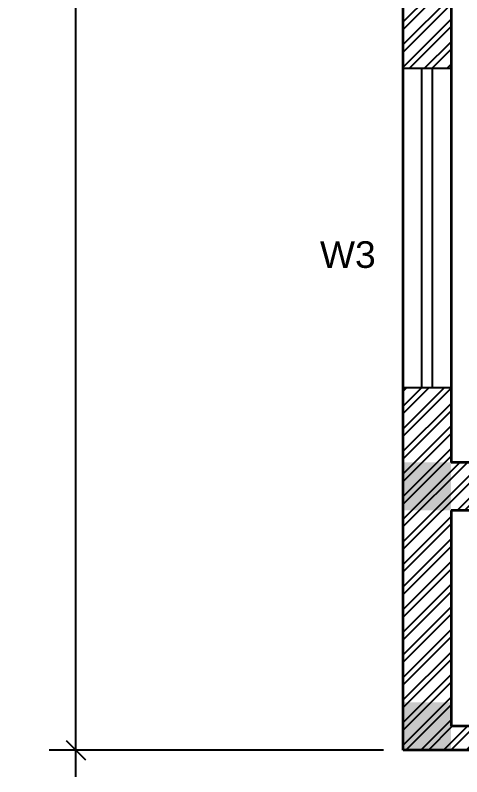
# Model space of a CAD drawing. Header units: inches. Extents: x 431 to 857, y 356 to 995.
# Drawn here: x 431.1 to 515, y 392 to 534.9 of the extents above; entities that cross this region are included whole.
import ezdxf

# ---------------------------------------------------------------- set-up
doc = ezdxf.new("R2010")
doc.units = ezdxf.units.IN
doc.header["$MEASUREMENT"] = 0
doc.layers.get('0').update_dxf_attribs({"color": 255})
doc.layers.get('Defpoints').update_dxf_attribs({"color": 255})
doc.layers.add('01.Wall', color=7, linetype='Continuous', lineweight=35)
for name, color, linetype in [('02.Window', 10, 'Continuous'), ('06.Column', 255, 'Continuous'), ('08.Dimensions', 255, 'Continuous'), ('09.Hatching', 255, 'Continuous'), ('10.Labels', 255, 'Continuous')]:
    doc.layers.add(name, color=color, linetype=linetype)
doc.styles.get("Standard").update_dxf_attribs({"font": 'arial.ttf'})
doc.dimstyles.get("Standard").update_dxf_attribs({"dimtxt": 12, "dimasz": 3.625, "dimexe": 5, "dimexo": 3.6875, "dimgap": 0.09, "dimtad": 0, "dimtih": 1, "dimtoh": 1, "dimdec": 4, "dimzin": 0, "dimdsep": 46, "dimlunit": 4, "dimtxsty": 'Standard', "dimblk": 'OBLIQUE', "dimblk1": 'ARCHTICK', "dimblk2": 'OBLIQUE', "dimcen": 0.15625, "dimdle": 5, "dimclrd": 251, "dimclre": 251, "dimadec": 0, "dimazin": 0, "dimtfac": 1, "dimtdec": 4, "dimtofl": 0, "dimtmove": 0, "dimatfit": 3, "dimldrblk": 'OBLIQUE', "dimfxl": 0, "dimtolj": 1, "dimtzin": 0, "dimarcsym": 0})

# ---------------------------------------------------------------- blocks, each defined once
blk = doc.blocks.new('new window 3')
at = {"layer": '02.Window'}
for p, q in [((0, 9), (60, 9)), ((0, 0), (0, 9)), ((60, 9), (60, 0)), ((0, 5.5), (60, 5.5)), ((0, 3.5), (60, 3.5)), ((60, 0), (0, 0))]:
    blk.add_line(p, q, dxfattribs=at)
blk = doc.blocks.new('_Oblique')
at = {"color": 0, "linetype": 'ByBlock', "lineweight": -2}
blk.add_line((-0.5, -0.5), (0.5, 0.5), dxfattribs=at)
blk = doc.blocks.new('*D30')
at = {"layer": '08.Dimensions', "color": 251, "lineweight": -2, "transparency": 16777216}
for p, q in [((442.5, 942), (442.5, 673.19)), ((500.31, 937), (437.5, 937)), ((442.5, 392), (442.5, 660.81)), ((500.31, 397), (437.5, 397))]:
    blk.add_line(p, q, dxfattribs=at)
at = {"layer": 'Defpoints', "color": 0, "transparency": 16777216}
for p in [(504, 937), (442.5, 397), (504, 397)]:
    blk.add_point(p, dxfattribs=at)
at = {"layer": '08.Dimensions', "color": 251, "lineweight": -2, "transparency": 16777216, "xscale": 3.625, "yscale": 3.625, "zscale": 3.625}
for p, rotation in [((442.5, 937), 90), ((442.5, 397), 270)]:
    blk.add_blockref('_Oblique', p, dxfattribs=dict(at, rotation=rotation))
at = {"layer": '08.Dimensions', "color": 0, "transparency": 16777216, "insert": (442.5, 667), "char_height": 12, "attachment_point": 5}
blk.add_mtext("\\A1;45'", dxfattribs=at)

msp = doc.modelspace()

# ---------------------------------------------------------------- hatches: boundary and pattern name
at = {"layer": '06.Column', "true_color": 0xffffff}
h = msp.add_hatch(color=7, dxfattribs=at)
h.dxf.hatch_style = 1
h.paths.add_polyline_path([(513, 451), (504, 451), (504, 442), (513, 442)])
h = msp.add_hatch(color=7, dxfattribs=at)
h.dxf.hatch_style = 1
h.paths.add_polyline_path([(513, 406), (504, 406), (504, 397), (513, 397)])
at = {"layer": '09.Hatching', "true_color": 0xffffff}
h = msp.add_hatch(dxfattribs=at)
h.set_pattern_fill('ANSI32', scale=8)
h.paths.add_polyline_path([(652.5, 725.5), (643.5, 725.5), (616, 725.5), (513, 725.5), (513, 763), (504, 763), (504, 691.5), (513, 691.5), (513, 716.5), (643.5, 716.5), (648, 716.5), (652.5, 716.5)])
h.paths.add_polyline_path([(592.5, 928), (592.5, 932.5), (712.5, 932.5), (712.5, 928), (712.5, 912.25), (721.5, 912.25), (721.5, 928), (741.75, 928), (741.75, 937), (566.25, 937), (566.25, 928), (583.5, 928), (583.5, 881.5), (586, 881.5), (588, 881.5), (592.5, 881.5)])
h.paths.add_polyline_path([(721.5, 876.25), (712.5, 876.25), (712.5, 860.5), (721.5, 860.5)])
h.paths.add_polyline_path([(513, 928), (530.25, 928), (530.25, 937), (504, 937), (504, 811), (513, 811), (513, 848.5), (643.5, 848.5), (643.5, 761.5), (652.5, 761.5), (652.5, 857.5), (588, 857.5), (586, 857.5), (583.5, 857.5), (513, 857.5)])
h.paths.add_polyline_path([(718, 581.5), (712.5, 581.5), (700.5, 581.5), (688.5, 581.5), (688.5, 577), (688.5, 572.5), (700.5, 572.5), (712.5, 572.5), (718, 572.5)])
h.paths.add_polyline_path([(548.25, 451), (513, 451), (513, 465), (504, 465), (504, 397), (670.5, 397), (670.5, 401.5), (513, 401.5), (513, 442), (548.25, 442)])
h.paths.add_polyline_path([(652.5, 503), (643.5, 503), (643.5, 470.5), (643.5, 451), (608.25, 451), (608.25, 442), (652.5, 442), (652.5, 461.5)])
h.paths.add_polyline_path([(513, 609.5), (579, 609.5), (582.5, 609.5), (584.5, 609.5), (588, 609.5), (588, 618.5), (513, 618.5), (513, 643.5), (504, 643.5), (504, 525), (513, 525), (513, 539), (583.5, 539), (588, 539), (643.5, 539), (648, 539), (652.5, 539), (652.5, 548), (652.5, 577), (652.5, 680.5), (643.5, 680.5), (643.5, 581.5), (643.5, 548), (588, 548), (588, 585.5), (579, 585.5), (579, 548), (513, 548)])

# ---------------------------------------------------------------- linework, layer by layer
at = {"layer": '01.Wall', "color": 7, "true_color": 0xffffff}
for p, q in [((504, 397), (504, 937)), ((513, 539), (513, 451)), ((643.5, 451), (513, 451)), ((652.5, 442), (513, 442)), ((513, 442), (513, 401.5)), ((670.5, 401.5), (513, 401.5)), ((670.5, 397), (504, 397))]:
    msp.add_line(p, q, dxfattribs=at)

# ---------------------------------------------------------------- block references
at = {"layer": '02.Window', "color": 7, "true_color": 0xffffff, "rotation": 90}
msp.add_blockref('new window 3', (513, 465), dxfattribs=at)

# ---------------------------------------------------------------- texts
at = {"layer": '10.Labels', "color": 7, "true_color": 0xffffff, "insert": (486.15, 492.52), "char_height": 5, "attachment_point": 1}
msp.add_mtext_dynamic_manual_height_columns('\\pi2.21248;W3', width=14.5, gutter_width=1, heights=[0], dxfattribs=at)

# ---------------------------------------------------------------- dimensions: what is measured, and where the dimension line sits
at = {"layer": '08.Dimensions', "color": 7, "true_color": 0xffffff}
dim = msp.add_linear_dim(base=(442.5, 397), p1=(504, 937), p2=(504, 397), angle=90, dimstyle='Standard', override={"dimdec": 0, "dimtdec": 0, "dimtfillclr": 2}, dxfattribs=at)
dim.commit()
dim.dimension.update_dxf_attribs({"geometry": '*D30', "text_midpoint": (442.5, 667)})

doc.saveas('drawing.dxf')
